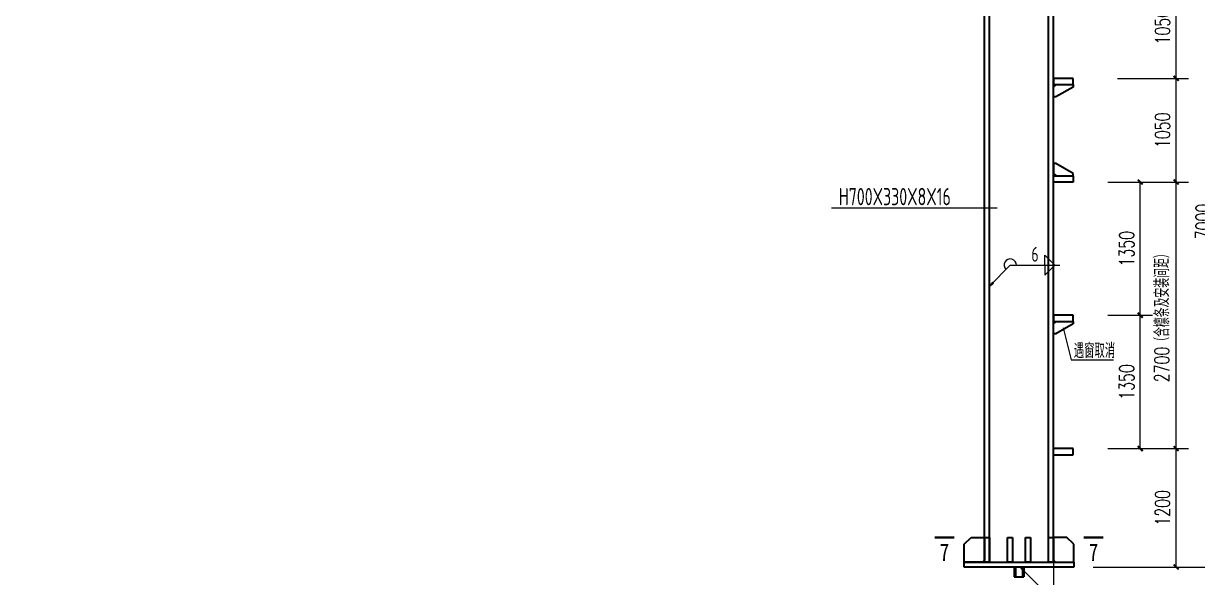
# Model space of a CAD drawing. Extents: x 14475413 to 15955882, y -732572 to -282951.
# Drawn here: x 15669917 to 15693700, y -496029 to -484803 of the extents above; entities that cross this region are included whole.
import ezdxf
from ezdxf.enums import TextEntityAlignment as Align

# ---------------------------------------------------------------- set-up
doc = ezdxf.new("R2010")
doc.units = 0
doc.header["$LTSCALE"] = 1000
doc.header["$MEASUREMENT"] = 0
for name, color, linetype, lineweight in [('10', 7, 'Continuous', 35), ('116', 1, 'Continuous', 35), ('12', 2, 'Continuous', 35), ('14', 2, 'Continuous', 35), ('焊缝标注', 9, 'Continuous', 18)]:
    doc.layers.add(name, color=color, linetype=linetype, lineweight=lineweight)
doc.layers.add('BALCONY', color=6, linetype='Continuous')
doc.layers.add('PUB_DIM', color=3, linetype='Continuous')
doc.styles.add('_TCH_DIM_T3', font='SIMPLEX', dxfattribs={"width": 0.705882, "bigfont": 'GBCBIG'})
doc.styles.add('FromPkpm', font='Pkpmeng', dxfattribs={"width": 0.7, "bigfont": 'hztxt'})
doc.styles.add('TSSD_Dimension', font='Tssdeng.shx', dxfattribs={"width": 0.7, "bigfont": 'hztxt.shx'})
doc.styles.add('图框字体', font='', dxfattribs={"width": 0.8})
doc.styles.get('图框字体').set_extended_font_data('NSimSun')
doc.dimstyles.new('_TCH_ARCH&&100', dxfattribs={"dimtxt": 297.5, "dimasz": 100, "dimexe": 250, "dimexo": 300, "dimgap": 126.25, "dimtad": 1, "dimdec": 0, "dimzin": 0, "dimdsep": 46, "dimtxsty": '_TCH_DIM_T3', "dimblk": 'ARCHTICK', "dimcen": 0.09, "dimclrt": 7, "dimazin": 2, "dimtfac": 1, "dimtdec": 0, "dimtix": 1, "dimtmove": 2, "dimatfit": 3, "dimfxl": 0, "dimtolj": 1, "dimtzin": 0, "dimarcsym": 0})

# ---------------------------------------------------------------- blocks, each defined once
blk = doc.blocks.new('w453w53')
at = {"layer": '12', "color": 4}
for p, q in [((473598, 1381074, -5700), (474078, 1381074, -5700)), ((473598, 1380924, -5700), (473598, 1381074, -5700)), ((473598, 1381074, -5700), (474078, 1381074, -5700)), ((473598, 1380924, -5700), (473598, 1380864, -5700)), ((473598, 1380864, -5700), (474019, 1380624, -5700)), ((474078, 1380865, -5700), (474018, 1380924, -5700)), ((474078, 1381074, -5700), (474078, 1380925, -5700)), ((474078, 1380625, -5700), (474078, 1380865, -5700)), ((474019, 1380624, -5700), (474078, 1380625, -5700))]:
    blk.add_line(p, q, dxfattribs=at)
at = {"layer": '12', "color": 4, "elevation": -5700}
blk.add_lwpolyline([(474078, 1380925), (473598, 1380925)], dxfattribs=at)
blk = doc.blocks.new('_ArchTick')
at = {"color": 0, "linetype": 'ByBlock', "const_width": 0.4}
blk.add_lwpolyline([(-0.5, -0.5), (0.5, 0.5)], dxfattribs=at)
blk = doc.blocks.new('*D683')
at = {"layer": 'Defpoints', "color": 0}
for p in [(15691284, -481816), (15694086, -481816), (15691284, -495816)]:
    blk.add_point(p, dxfattribs=at)
at = {"layer": 'PUB_DIM', "color": 0, "lineweight": -2}
for p, q in [((15691584, -481816), (15694336, -481816)), ((15694086, -495816), (15694086, -481816)), ((15691584, -495816), (15694336, -495816))]:
    blk.add_line(p, q, dxfattribs=at)
at = {"layer": 'PUB_DIM', "color": 0, "lineweight": -2, "xscale": 100, "yscale": 100, "zscale": 100}
for p, rotation in [((15694086, -481816), 90), ((15694086, -495816), 270)]:
    blk.add_blockref('_ArchTick', p, dxfattribs=dict(at, rotation=rotation))
at = {"layer": 'PUB_DIM', "color": 7, "insert": (15693811, -488816), "char_height": 297.5, "attachment_point": 5, "rotation": 90, "style": '_TCH_DIM_T3'}
blk.add_mtext('\\A1;7000', dxfattribs=at)
blk = doc.blocks.new('*D686')
at = {"layer": 'Defpoints', "color": 0}
for p in [(15691778, -493416), (15693267, -493416), (15691778, -495816)]:
    blk.add_point(p, dxfattribs=at)
at = {"layer": 'PUB_DIM', "color": 0, "lineweight": -2}
for p, q in [((15692078, -493416), (15693517, -493416)), ((15693267, -495816), (15693267, -493416)), ((15692078, -495816), (15693517, -495816))]:
    blk.add_line(p, q, dxfattribs=at)
at = {"layer": 'PUB_DIM', "color": 0, "lineweight": -2, "xscale": 100, "yscale": 100, "zscale": 100}
for p, rotation in [((15693267, -493416), 90), ((15693267, -495816), 270)]:
    blk.add_blockref('_ArchTick', p, dxfattribs=dict(at, rotation=rotation))
at = {"layer": 'PUB_DIM', "color": 7, "insert": (15692992, -494616), "char_height": 297.5, "attachment_point": 5, "rotation": 90, "style": '_TCH_DIM_T3'}
blk.add_mtext('\\A1;1200', dxfattribs=at)
blk = doc.blocks.new('*D687')
at = {"layer": 'Defpoints', "color": 0}
for p in [(15691778, -488016), (15693267, -488016), (15691778, -493416)]:
    blk.add_point(p, dxfattribs=at)
at = {"layer": 'PUB_DIM', "color": 0, "lineweight": -2}
for p, q in [((15692078, -488016), (15693517, -488016)), ((15693267, -493416), (15693267, -488016)), ((15692078, -493416), (15693517, -493416))]:
    blk.add_line(p, q, dxfattribs=at)
at = {"layer": 'PUB_DIM', "color": 0, "lineweight": -2, "xscale": 100, "yscale": 100, "zscale": 100}
for p, rotation in [((15693267, -488016), 90), ((15693267, -493416), 270)]:
    blk.add_blockref('_ArchTick', p, dxfattribs=dict(at, rotation=rotation))
at = {"layer": 'PUB_DIM', "color": 7, "insert": (15692982, -490716), "char_height": 297.5, "attachment_point": 5, "rotation": 90, "style": '_TCH_DIM_T3'}
blk.add_mtext('\\A1;2700（含檩条及安装间距）', dxfattribs=at)
blk = doc.blocks.new('*D688')
at = {"layer": 'Defpoints', "color": 0}
for p in [(15691778, -485916), (15693267, -485916), (15691778, -488016)]:
    blk.add_point(p, dxfattribs=at)
at = {"layer": 'PUB_DIM', "color": 0, "lineweight": -2}
for p, q in [((15692078, -485916), (15693517, -485916)), ((15693267, -488016), (15693267, -485916)), ((15692078, -488016), (15693517, -488016))]:
    blk.add_line(p, q, dxfattribs=at)
at = {"layer": 'PUB_DIM', "color": 0, "lineweight": -2, "xscale": 100, "yscale": 100, "zscale": 100}
for p, rotation in [((15693267, -485916), 90), ((15693267, -488016), 270)]:
    blk.add_blockref('_ArchTick', p, dxfattribs=dict(at, rotation=rotation))
at = {"layer": 'PUB_DIM', "color": 7, "insert": (15692992, -486966), "char_height": 297.5, "attachment_point": 5, "rotation": 90, "style": '_TCH_DIM_T3'}
blk.add_mtext('\\A1;1050', dxfattribs=at)
blk = doc.blocks.new('*D689')
at = {"layer": 'Defpoints', "color": 0}
for p in [(15691778, -483816), (15693267, -483816), (15691778, -485916)]:
    blk.add_point(p, dxfattribs=at)
at = {"layer": 'PUB_DIM', "color": 0, "lineweight": -2}
for p, q in [((15692078, -483816), (15693517, -483816)), ((15693267, -485916), (15693267, -483816)), ((15692078, -485916), (15693517, -485916))]:
    blk.add_line(p, q, dxfattribs=at)
at = {"layer": 'PUB_DIM', "color": 0, "lineweight": -2, "xscale": 100, "yscale": 100, "zscale": 100}
for p, rotation in [((15693267, -483816), 90), ((15693267, -485916), 270)]:
    blk.add_blockref('_ArchTick', p, dxfattribs=dict(at, rotation=rotation))
at = {"layer": 'PUB_DIM', "color": 7, "insert": (15692992, -484866), "char_height": 297.5, "attachment_point": 5, "rotation": 90, "style": '_TCH_DIM_T3'}
blk.add_mtext('\\A1;1050', dxfattribs=at)
blk = doc.blocks.new('*D694')
at = {"layer": 'Defpoints', "color": 0}
for p in [(15691580, -490716), (15692540, -490716), (15691580, -493416)]:
    blk.add_point(p, dxfattribs=at)
at = {"layer": 'PUB_DIM', "color": 0, "lineweight": -2}
for p, q in [((15691880, -490716), (15692790, -490716)), ((15692540, -493416), (15692540, -490716)), ((15691880, -493416), (15692790, -493416))]:
    blk.add_line(p, q, dxfattribs=at)
at = {"layer": 'PUB_DIM', "color": 0, "lineweight": -2, "xscale": 100, "yscale": 100, "zscale": 100}
for p, rotation in [((15692540, -490716), 90), ((15692540, -493416), 270)]:
    blk.add_blockref('_ArchTick', p, dxfattribs=dict(at, rotation=rotation))
at = {"layer": 'PUB_DIM', "color": 7, "insert": (15692265, -492066), "char_height": 297.5, "attachment_point": 5, "rotation": 90, "style": '_TCH_DIM_T3'}
blk.add_mtext('\\A1;1350', dxfattribs=at)
blk = doc.blocks.new('*D695')
at = {"layer": 'Defpoints', "color": 0}
for p in [(15691580, -488016), (15692540, -488016), (15691580, -490716)]:
    blk.add_point(p, dxfattribs=at)
at = {"layer": 'PUB_DIM', "color": 0, "lineweight": -2}
for p, q in [((15691880, -488016), (15692790, -488016)), ((15692540, -490716), (15692540, -488016)), ((15691880, -490716), (15692790, -490716))]:
    blk.add_line(p, q, dxfattribs=at)
at = {"layer": 'PUB_DIM', "color": 0, "lineweight": -2, "xscale": 100, "yscale": 100, "zscale": 100}
for p, rotation in [((15692540, -488016), 90), ((15692540, -490716), 270)]:
    blk.add_blockref('_ArchTick', p, dxfattribs=dict(at, rotation=rotation))
at = {"layer": 'PUB_DIM', "color": 7, "insert": (15692265, -489366), "char_height": 297.5, "attachment_point": 5, "rotation": 90, "style": '_TCH_DIM_T3'}
blk.add_mtext('\\A1;1350', dxfattribs=at)
blk = doc.blocks.new('*D792')
at = {"layer": 'Defpoints', "color": 0}
for p in [(15630784, -495378), (15690784, -495378), (15690784, -497297)]:
    blk.add_point(p, dxfattribs=at)
at = {"layer": 'PUB_DIM', "color": 0, "lineweight": -2}
for p, q in [((15630784, -495678), (15630784, -497547)), ((15690784, -495678), (15690784, -497547)), ((15630784, -497297), (15690784, -497297))]:
    blk.add_line(p, q, dxfattribs=at)
at = {"layer": 'PUB_DIM', "color": 0, "lineweight": -2, "xscale": 100, "yscale": 100, "zscale": 100, "rotation": 180}
blk.add_blockref('_ArchTick', (15630784, -497297), dxfattribs=at)
at = {"layer": 'PUB_DIM', "color": 0, "lineweight": -2, "xscale": 100, "yscale": 100, "zscale": 100}
blk.add_blockref('_ArchTick', (15690784, -497297), dxfattribs=at)
at = {"layer": 'PUB_DIM', "color": 7, "insert": (15660784, -497022), "char_height": 297.5, "attachment_point": 5, "style": '_TCH_DIM_T3'}
blk.add_mtext('\\A1;30000', dxfattribs=at)

msp = doc.modelspace()

# ---------------------------------------------------------------- hatches: boundary and pattern name
at = {"layer": '焊缝标注'}
for points in [[(15689483.8, -490123.7), (15689565.1, -490063.6), (15689543.9, -490042.4)], [(15690108.8, -495816.2), (15690168.7, -495897.7), (15690189.9, -495876.5)]]:
    msp.add_hatch(color=256, dxfattribs=at).paths.add_polyline_path(points)

# ---------------------------------------------------------------- linework, layer by layer
at = {"color": 3, "lineweight": 35, "ltscale": 100}
for p, q in [((15689383.8, -495716.2), (15689383.8, -481816.2)), ((15689483.8, -495716.2), (15689483.8, -481816.2)), ((15690683.8, -495716.2), (15690683.8, -481816.2)), ((15690783.8, -495716.2), (15690783.8, -481816.2))]:
    msp.add_line(p, q, dxfattribs=at)
at = {"layer": '10', "lineweight": 35, "ltscale": 100, "const_width": 50}
for points in [[(15688373.8, -495216.2), (15688773.8, -495216.2)], [(15691793.8, -495216.2), (15691393.8, -495216.2)]]:
    msp.add_lwpolyline(points, dxfattribs=at)
at = {"layer": '116', "lineweight": 35, "ltscale": 100}
for p, q in [((15689983.8, -495816.2), (15689983.8, -496016.2)), ((15690013.8, -495816.2), (15690013.8, -496016.2)), ((15690153.8, -495816.2), (15690153.8, -496016.2)), ((15690183.8, -495816.2), (15690183.8, -496016.2)), ((15689983.8, -496016.2), (15690183.8, -496016.2))]:
    msp.add_line(p, q, dxfattribs=at)
at = {"layer": '12', "color": 4}
for p, q in [((15691183.7, -493416.3), (15690783.8, -493416.3)), ((15691183.7, -493416.3), (15690783.8, -493416.3)), ((15691183.6, -493541.3), (15691183.7, -493416.3))]:
    msp.add_line(p, q, dxfattribs=at)
msp.add_lwpolyline([(15690783.7, -493540.9), (15691183.6, -493540.9)], dxfattribs=at)
at = {"layer": '14', "lineweight": 35, "ltscale": 100}
for p, q in [((15688973.8, -495356.2), (15689113.8, -495216.2)), ((15688973.8, -495716.2), (15688973.8, -495356.2)), ((15689113.8, -495216.2), (15689383.8, -495216.2)), ((15689383.8, -495216.2), (15689383.8, -495676.2)), ((15689383.8, -495716.2), (15689383.8, -495216.2)), ((15689383.8, -495216.2), (15689483.8, -495216.2)), ((15689483.8, -495216.2), (15689483.8, -495716.2)), ((15689850.4, -495716.2), (15689850.4, -495216.2)), ((15689850.4, -495216.2), (15689950.4, -495216.2)), ((15689950.4, -495216.2), (15689950.4, -495716.2)), ((15690217.1, -495716.2), (15690217.1, -495216.2)), ((15690217.1, -495216.2), (15690317.1, -495216.2)), ((15690317.1, -495216.2), (15690317.1, -495716.2)), ((15690683.8, -495716.2), (15690683.8, -495216.2)), ((15690683.8, -495216.2), (15690783.8, -495216.2)), ((15690783.8, -495216.2), (15690783.8, -495676.2)), ((15691053.8, -495216.2), (15690783.8, -495216.2)), ((15690783.8, -495216.2), (15690783.8, -495716.2)), ((15691193.8, -495356.2), (15691053.8, -495216.2)), ((15691193.8, -495716.2), (15691193.8, -495356.2)), ((15688973.8, -495816.2), (15688973.8, -495716.2)), ((15688973.8, -495716.2), (15691193.8, -495716.2)), ((15689343.8, -495716.2), (15688973.8, -495716.2)), ((15691193.8, -495816.2), (15688973.8, -495816.2)), ((15689383.8, -495676.2), (15689343.8, -495716.2)), ((15689483.8, -495716.2), (15689383.8, -495716.2)), ((15689950.4, -495716.2), (15689850.4, -495716.2)), ((15690317.1, -495716.2), (15690217.1, -495716.2)), ((15690783.8, -495716.2), (15690683.8, -495716.2)), ((15690783.8, -495676.2), (15690823.8, -495716.2)), ((15690823.8, -495716.2), (15691193.8, -495716.2)), ((15691193.8, -495716.2), (15691193.8, -495816.2))]:
    msp.add_line(p, q, dxfattribs=at)
at = {"layer": 'BALCONY'}
msp.add_line((15686288.5, -488538.8), (15689641.6, -488538.8), dxfattribs=at)
msp.add_line((15686288.5, -488538.8), (15689641.6, -488538.8), dxfattribs=at)
msp.add_lwpolyline([(15690979.1, -490967), (15691141.6, -491616), (15691995, -491616)], dxfattribs=at)
at = {"layer": '焊缝标注', "lineweight": 18, "ltscale": 100}
for p, q in [((15689483.8, -490123.7), (15689908.2, -489699.6)), ((15689908.2, -489699.6), (15690908.2, -489699.6)), ((15690608.2, -489499.6), (15690808.2, -489699.6)), ((15690608.2, -489699.6), (15690608.2, -489499.6)), ((15690608.2, -489899.6), (15690808.2, -489699.6)), ((15690608.2, -489699.6), (15690608.2, -489899.6)), ((15690108.8, -495816.2), (15690954.9, -496667.1))]:
    msp.add_line(p, q, dxfattribs=at)
at = {"layer": '焊缝标注', "linetype": 'Continuous'}
for points in [[(15689483.8, -490123.7), (15689565.1, -490063.6), (15689543.9, -490042.4)], [(15690108.8, -495816.2), (15690168.7, -495897.7), (15690189.9, -495876.5)]]:
    msp.add_lwpolyline(points, close=True, dxfattribs=at)
at = {"layer": '焊缝标注', "lineweight": 18, "ltscale": 100}
msp.add_arc((15689908.2, -489699.6), 125, 0, 224.97682, dxfattribs=at)

# ---------------------------------------------------------------- block references
at = {"extrusion": (0, 0, -1), "xscale": 0.833125002682209, "yscale": 0.8331249952316284, "zscale": -0.8331250001039336}
for p in [(-16085750.2, -1636523.7, -4748.8), (-16085750.2, -1641323.7, -4748.8)]:
    msp.add_blockref('w453w53', p, dxfattribs=at)
at = {"xscale": 0.833125002682209, "yscale": 0.8331249952316284, "zscale": 0.8331250001039336, "rotation": 180}
msp.add_blockref('w453w53', (16085750.2, 662591.1, 4748.8), dxfattribs=at)

# ---------------------------------------------------------------- texts
at = {"layer": '10', "lineweight": 25, "style": '图框字体', "width": 0.8}
for p in [(15688573.8, -495516.2), (15691593.8, -495516.2)]:
    msp.add_text('7', height=350, dxfattribs=at).set_placement(p, align=Align.MIDDLE_CENTER)
at = {"layer": 'BALCONY', "style": 'TSSD_Dimension', "width": 0.7}
for s, height, p in [('H700X330X8X16', 350, (15687567.7, -488310.8)), ('遇窗取消', 300, (15691613.2, -491417.2))]:
    msp.add_text(s, height=height, dxfattribs=at).set_placement(p, align=Align.MIDDLE)
at = {"layer": '焊缝标注', "lineweight": 25, "style": 'FromPkpm', "width": 0.7}
msp.add_text('6', height=300, dxfattribs=at).set_placement((15690408.2, -489629.6), align=Align.CENTER)

# ---------------------------------------------------------------- dimensions: what is measured, and where the dimension line sits
at = {"layer": 'PUB_DIM'}
for p1, p2, distance, text, picture, middle in [((15691283.8, -495816.3), (15691283.8, -481816.2), -2802.5, '7000', '*D683', (15693811.3, -488816.2)), ((15691579.7, -490716.3), (15691579.7, -488016.3), -960.1, '1350', '*D695', (15692264.7, -489366.3)), ((15691579.7, -493416.3), (15691579.7, -490716.3), -960.1, '1350', '*D694', (15692264.7, -492066.3)), ((15630783.8, -495378.3), (15690783.8, -495378.3), -1919.1, '30000', '*D792', (15660783.8, -497022.4))]:
    dim = msp.add_aligned_dim(p1=p1, p2=p2, distance=distance, text=text, dimstyle='_TCH_ARCH&&100', dxfattribs=at)
    dim.commit()
    dim.dimension.update_dxf_attribs({"geometry": picture, "text_midpoint": middle})
at = {"layer": 'PUB_DIM', "color": 2}
for p1, p2, text, picture, middle in [((15691778.2, -485916.3), (15691778.2, -483816.3), '1050', '*D689', (15692991.9, -484866.3)), ((15691778.2, -488016.3), (15691778.2, -485916.3), '1050', '*D688', (15692991.9, -486966.3)), ((15691778.2, -493416.3), (15691778.2, -488016.3), '2700（含檩条及安装间距）', '*D687', (15692982, -490716.3)), ((15691778.2, -495816.3), (15691778.2, -493416.3), '1200', '*D686', (15692991.9, -494616.3))]:
    dim = msp.add_aligned_dim(p1=p1, p2=p2, distance=-1488.7, text=text, dimstyle='_TCH_ARCH&&100', dxfattribs=at)
    dim.commit()
    dim.dimension.update_dxf_attribs({"geometry": picture, "text_midpoint": middle})

doc.saveas('drawing.dxf')
